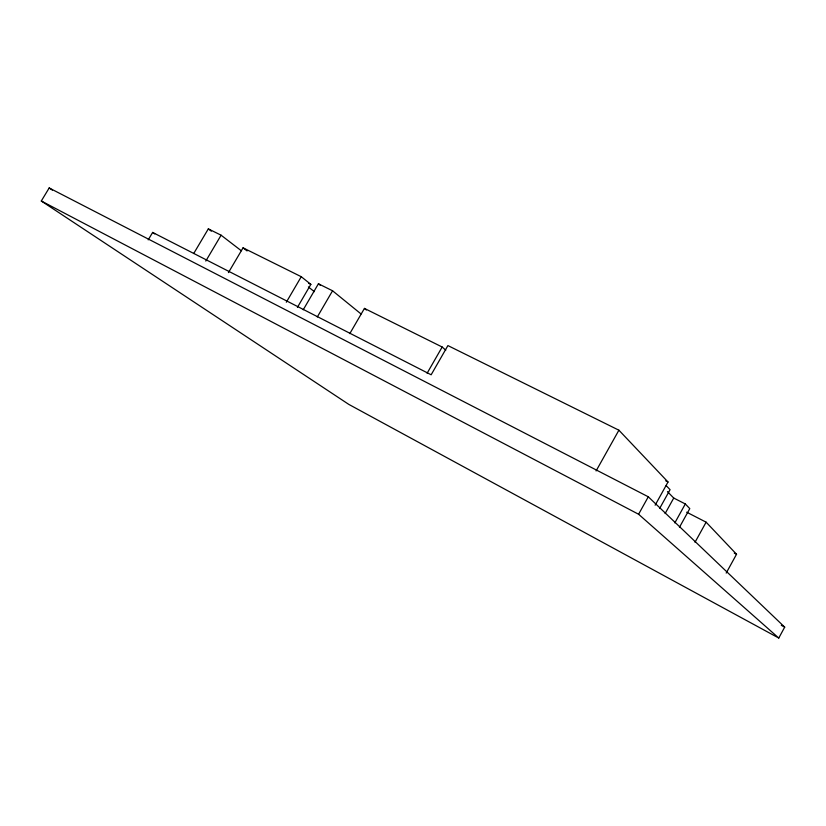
<?xml version="1.0" encoding="UTF-8"?>
<svg xmlns="http://www.w3.org/2000/svg" width="826" height="826" viewBox="0 0 826 826"><rect width="100%" height="100%" fill="white"/><g stroke="black" fill="none" stroke-linecap="round" stroke-linejoin="round"><path stroke-width="1.24" d="M778.773 638.044L784.7 627.13L648.296 496.798L49.188 187.956L41.3 201.007L348.809 404.399L778.773 638.044L638.591 514.247L41.3 201.007M726.199 573.079L736.534 554.246L706.116 522.177L686.685 512.192M695.017 542.279L706.116 522.177M665.126 513.565L673.737 498.047L667.46 491.615M674.832 522.899L685.312 503.963L673.737 498.047M679.447 527.308L689.782 508.62L685.312 503.963M638.591 514.247L648.296 496.798M655.132 505.202L668.017 482.002L618.901 430.201L447.909 345.588L431.151 374.787L152.645 232.436L148.205 239.87M659.644 508.455L670.082 489.663L666.179 485.605M596.093 470.934L618.901 430.201M427.104 373.249L442.168 347.013L364.442 308.408L349.811 333.611M317.298 316.967L332.558 290.783L318.423 283.772L303.235 309.771M286.323 302.223L301.253 276.71L243.061 247.821L228.441 272.601M297.422 307.365L310.855 284.371L301.253 276.71M205.798 261.057L221.1 235.204L208.328 228.874L193.728 253.489M308.656 283.277L310.855 284.371M665.725 480.835L668.017 482.002M734.252 553.059L736.534 554.246M781.293 625.303L784.7 627.13M49.188 187.956L52.379 190.135M152.645 232.436L154.741 233.923M208.328 228.874L211.332 231.177M221.1 235.204L241.306 250.743M243.061 247.821L247.088 250.939M308.387 286.952L314.376 291.681M318.423 283.772L320.405 285.373M332.558 290.783L361.034 313.952M364.442 308.408L366.372 309.998M442.168 347.013L445.792 350.172"/></g></svg>
